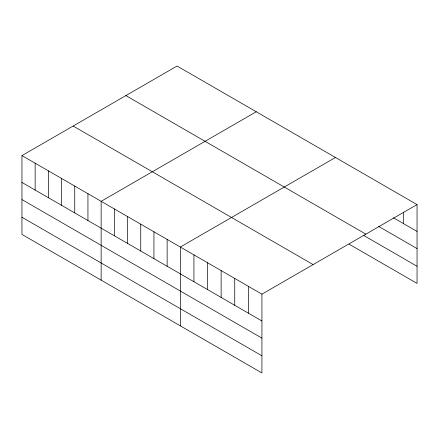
<?xml version="1.0" encoding="UTF-8"?>
<svg xmlns="http://www.w3.org/2000/svg" width="439" height="439" viewBox="0 0 439 439"><rect width="100%" height="100%" fill="white"/><g stroke="black" fill="none" stroke-linecap="round" stroke-linejoin="round"><path stroke-width="0.66" d="M261.929 338.14L261.929 294.146L21.95 155.593L21.95 234.41L261.929 372.963L261.929 338.14L21.95 199.586M349.054 244.15L417.05 283.407L417.05 204.59L177.071 66.037L21.95 155.593M256.261 111.758L101.146 201.314L101.146 280.131M335.456 157.48L180.336 247.036L180.336 325.853M261.929 294.146L417.05 204.59M393.399 217.777L417.05 231.43M378.621 226.392L417.05 248.584M125.878 95.592L365.863 234.141M363.245 235.189L417.05 266.253M73.137 126.042L313.122 264.591M21.95 182.437L261.929 320.986M21.95 217.261L261.929 355.809M403.452 212.174L403.452 223.577M248.331 286.294L248.331 313.139M234.733 278.441L234.733 305.286M221.135 270.594L221.135 297.433M207.537 262.741L207.537 289.581M193.934 254.889L193.934 281.734M167.138 239.42L167.138 266.259M153.941 231.797L153.941 258.642M140.738 224.175L140.738 251.02M127.54 216.559L127.54 243.398M114.343 208.937L114.343 235.781M87.943 193.698L87.943 220.537M74.745 186.076L74.745 212.92M61.548 178.453L61.548 205.298M48.35 170.837L48.35 197.676M35.147 163.215L35.147 190.06"/></g></svg>
